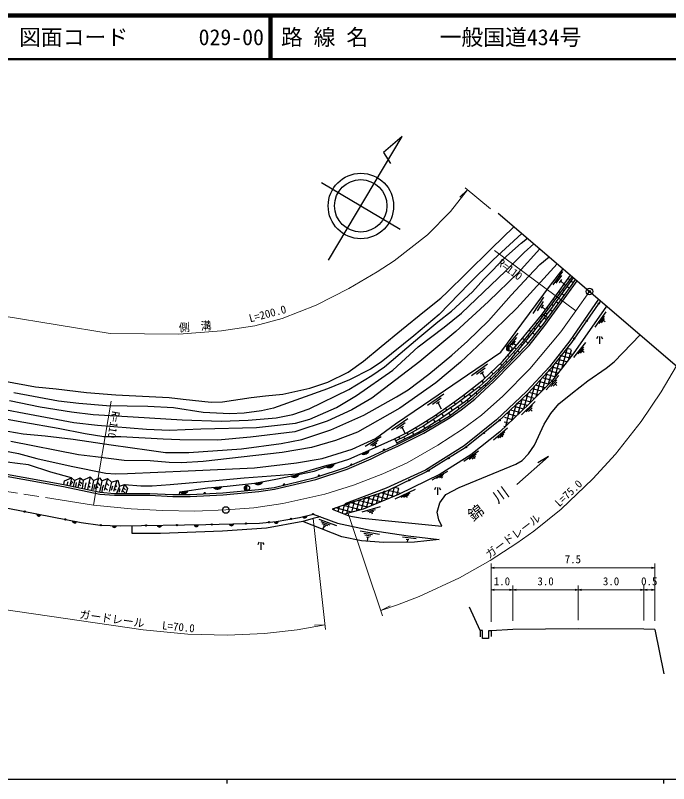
# Model space of a CAD drawing. Units: millimetres at full size, sheet at 1:1000, with parts at other scales. Extents: x 40000 to 680000, y 20000 to 380000.
# Drawn here: x 119535 to 269213, y 204000 to 380000 of the extents above; entities that cross this region are included whole.
import ezdxf
from ezdxf.enums import TextEntityAlignment as Align

# ---------------------------------------------------------------- set-up
doc = ezdxf.new("R2010")
doc.units = ezdxf.units.MM
doc.header["$LTSCALE"] = 1000
doc.header["$PDMODE"] = 32
doc.header["$PDSIZE"] = 500
doc.linetypes.add('CHAIN', pattern=[18.5, 12, -1.5, 3.5, -1.5])
for name, color, linetype, lineweight in [('M-BGD', 7, 'Continuous', 25), ('M-BMK', 2, 'CHAIN', 13), ('M-BMK-OTRS', 5, 'Continuous', 25), ('M-BMK-SRVR', 3, 'Continuous', 25), ('M-STR-HTXT', 7, 'Continuous', 13), ('M-TTL', 2, 'Continuous', 140), ('M-TTL-BAND', 7, 'Continuous', 25), ('M-TTL-LINE', 7, 'Continuous', 50)]:
    doc.layers.add(name, color=color, linetype=linetype, lineweight=lineweight)
for name, color, linetype in [('M-BMK-HTXT', 7, 'Continuous'), ('M-OTRS', 6, 'Continuous'), ('M-TTL-TXT', 7, 'Continuous')]:
    doc.layers.add(name, color=color, linetype=linetype)
doc.styles.add('ＭＳ ゴシック', font='')
doc.styles.get('ＭＳ ゴシック').set_extended_font_data('MS Gothic')

# ---------------------------------------------------------------- blocks, each defined once
blk = doc.blocks.new('open_arrow')
at = {"color": 0, "linetype": 'Continuous', "lineweight": -2}
blk.add_lwpolyline([(7.5, 1.25), (0, 0), (7.5, -1.25)], dxfattribs=at)
blk = doc.blocks.new('B11')
at = {"layer": 'M-BGD'}
blk.add_hatch(color=256, dxfattribs=at).paths.add_polyline_path([(991, 0), (0, 0, 0.82183)])
blk.add_arc((495, 98), 505, 191.1709, 348.8291, dxfattribs=at)
blk = doc.blocks.new('D12')
at = {"layer": 'M-BGD'}
blk.add_hatch(color=256, dxfattribs=at).paths.add_polyline_path([(0, 0), (402, 0, 0.4608), (201, 235, 0.4608)])
blk.add_arc((201, 32), 203, 351.03831, 188.96169, dxfattribs=at)

msp = doc.modelspace()

# ---------------------------------------------------------------- hatches: boundary and pattern name
at = {"layer": 'M-BGD'}
for points in [[(232706, 304269, 0.41421), (232106, 303669, 0.41421), (232706, 303069)], [(200588, 280361), (198828, 279597, 0.51219)], [(192575, 277233), (190768, 276587, 0.51219)], [(184554, 274872), (182677, 274475, 0.51219)], [(176242, 273181), (174356, 272824, 0.51219)], [(159136, 271118), (157237, 270840, 0.51219)], [(166878, 272032), (164966, 271877, 0.51219)], [(172603, 272353, 0.41421), (172003, 271753, 0.41421), (172603, 271153)]]:
    msp.add_hatch(color=256, dxfattribs=at).paths.add_polyline_path(points)

# ---------------------------------------------------------------- linework, layer by layer
for p, q in [((242773, 318298), (244948, 321300)), ((243433, 318621), (244718, 320394)), ((244233, 318737), (244772, 319481)), ((245295, 318423), (244502, 319109)), ((246558, 319405), (246194, 319668)), ((247362, 318729), (246831, 319102)), ((245284, 316902), (244900, 317190)), ((245584, 318104), (245242, 318351)), ((246459, 317475), (245942, 317838)), ((238209, 311702), (240597, 315468)), ((244085, 316750), (244397, 316517)), ((244809, 316227), (245304, 315871)), ((239185, 312342), (240528, 314460)), ((240086, 312954), (240540, 313669)), ((242386, 313829), (242826, 313502)), ((242764, 314967), (243067, 314740)), ((243501, 314411), (243997, 314054)), ((240994, 312576), (240242, 313200)), ((240301, 311642), (241591, 310713)), ((240940, 311897), (241371, 311571)), ((241385, 313104), (241679, 312884)), ((242115, 312552), (242642, 312173)), ((252347, 308550), (254915, 312086)), ((239615, 310126), (240034, 309808)), ((239976, 311211), (240265, 310995)), ((240718, 310710), (241292, 310297)), ((253325, 309422), (254525, 311075)), ((253842, 309578), (254549, 310552)), ((254655, 309789), (254222, 310103)), ((238672, 308010), (238234, 308356)), ((238674, 309612), (239012, 309343)), ((239430, 309011), (239996, 308562)), ((232049, 303971), (234763, 307208)), ((237316, 306349), (236905, 306672)), ((237291, 307912), (237655, 307623)), ((238093, 307275), (238633, 306846)), ((252965, 306435), (252675, 305869)), ((253367, 306435), (253367, 304731)), ((253783, 306397), (254091, 305913)), ((232840, 304317), (234434, 306218)), ((233351, 304455), (234118, 305370)), ((234278, 304287), (233651, 304813)), ((235652, 304364), (235296, 304678)), ((236099, 305650), (235709, 305967)), ((237061, 304867), (236474, 305344)), ((247471, 301650), (250216, 305051)), ((232706, 303069), (232706, 304269)), ((234043, 302445), (233670, 302836)), ((233927, 303890), (234288, 303537)), ((234657, 303178), (235063, 302782)), ((244789, 299234), (246021, 303832)), ((247224, 302315), (245237, 302847)), ((246893, 303439), (245916, 303701)), ((246355, 301216), (246936, 303385)), ((248492, 302471), (249775, 304061)), ((249016, 302601), (249772, 303538)), ((249839, 302770), (249423, 303105)), ((232377, 302140), (232741, 301784)), ((233140, 301395), (233432, 301110)), ((243222, 297253), (244460, 301872)), ((245873, 300606), (243878, 301141)), ((246548, 301461), (244557, 301994)), ((224015, 297525), (227748, 300147)), ((225157, 297813), (227160, 299220)), ((230602, 300223), (231010, 299824)), ((231309, 299533), (231609, 299241)), ((232244, 300484), (231878, 300807)), ((241720, 295509), (242899, 299911)), ((244522, 298898), (242520, 299434)), ((245198, 299752), (243199, 300287)), ((226072, 297906), (226791, 298411)), ((226431, 298159), (227103, 296870)), ((229009, 297867), (228594, 298299)), ((229586, 297166), (229278, 297469)), ((230402, 298612), (230137, 298902)), ((240300, 294073), (241400, 298180)), ((243172, 297189), (241019, 297766)), ((241190, 294182), (244061, 297477)), ((243847, 298043), (241784, 298596)), ((226806, 295847), (226454, 296303)), ((228517, 296696), (228158, 297087)), ((238880, 292637), (239939, 296592)), ((241718, 295508), (239491, 296105)), ((242496, 296335), (240255, 296935)), ((242241, 294965), (243583, 296505)), ((242770, 295074), (243560, 295982)), ((224637, 294054), (224228, 294582)), ((226157, 294557), (225806, 294930)), ((227391, 295091), (227150, 295402)), ((237459, 291200), (238479, 295005)), ((240100, 293871), (237963, 294444)), ((240909, 294689), (238727, 295274)), ((243598, 295212), (243195, 295563)), ((213940, 290665), (217673, 293287)), ((215082, 290953), (217085, 292360)), ((222617, 292543), (222233, 293040)), ((223974, 292700), (223557, 293246)), ((225345, 293221), (225027, 293595)), ((236064, 289856), (237020, 293424)), ((238482, 292234), (236362, 292802)), ((239291, 293053), (237198, 293613)), ((215997, 291046), (216715, 291551)), ((216356, 291299), (217097, 289877)), ((220013, 291372), (220397, 290881)), ((222027, 291145), (221569, 291758)), ((223379, 291574), (223074, 291934)), ((233280, 287192), (234246, 290801)), ((236844, 290602), (234657, 291188)), ((234672, 288524), (235633, 292112)), ((235472, 288498), (238606, 291544)), ((237672, 291416), (235509, 291995)), ((236584, 289191), (238049, 290615)), ((217677, 288123), (217246, 288765)), ((218029, 289993), (218371, 289521)), ((218813, 288912), (219175, 288413)), ((219711, 289536), (219302, 290146)), ((220837, 290318), (221187, 289871)), ((231887, 285860), (232860, 289489)), ((234308, 288176), (232098, 288768)), ((235153, 288985), (232951, 289575)), ((235999, 289794), (233804, 290382)), ((237120, 289257), (237983, 290096)), ((237957, 289325), (237585, 289708)), ((205702, 285020), (209435, 287642)), ((214110, 286659), (213797, 287148)), ((215744, 286863), (215330, 287478)), ((216218, 288075), (215910, 288519)), ((216929, 287053), (216668, 287428)), ((233463, 287367), (231666, 287849)), ((206844, 285308), (208847, 286715)), ((207759, 285402), (208477, 285906)), ((208118, 285654), (208859, 284233)), ((211546, 285108), (211266, 285593)), ((213417, 285441), (213069, 285959)), ((214287, 285497), (214076, 285843)), ((214666, 285720), (214451, 286072)), ((229114, 282757), (232317, 285539)), ((231772, 285750), (231447, 285837)), ((232617, 286558), (231557, 286843)), ((199672, 281282), (203337, 283498)), ((207664, 282994), (207412, 283478)), ((208790, 282978), (208567, 283435)), ((209498, 283954), (209247, 284435)), ((210017, 283222), (209870, 283516)), ((210864, 284011), (210559, 284552)), ((212061, 284257), (211921, 284538)), ((230051, 283156), (231662, 284555)), ((230541, 283234), (231452, 284025)), ((231217, 283414), (230997, 283630)), ((200878, 281507), (202678, 282663)), ((201328, 281379), (202388, 282037)), ((202244, 281094), (201862, 281710)), ((206428, 282965), (207118, 281754)), ((222308, 277836), (225681, 280228)), ((223497, 278366), (225151, 279538)), ((224186, 278426), (224985, 278992)), ((224848, 278492), (224657, 278760)), ((215022, 273611), (218648, 275611)), ((216010, 273944), (217735, 274914)), ((216699, 274118), (217453, 274566)), ((131522, 273155), (131357, 272373)), ((132400, 274038), (132020, 272233)), ((132163, 272914), (132437, 272569)), ((132260, 273372), (132671, 272959)), ((133050, 273402), (132770, 272075)), ((133492, 272982), (133278, 271968)), ((134352, 274093), (133878, 271842)), ((134191, 273326), (134766, 272764)), ((135062, 273535), (134804, 271646)), ((135665, 272919), (135371, 271527)), ((136661, 274272), (136052, 271383)), ((136413, 273092), (136775, 272741)), ((137431, 273414), (136963, 271191)), ((138573, 273941), (137826, 271383)), ((138313, 273052), (138879, 272304)), ((139375, 273335), (138786, 270807)), ((140635, 273937), (139867, 271138)), ((140346, 272883), (140967, 272297)), ((141528, 273079), (141006, 270949)), ((142782, 273444), (141989, 270903)), ((217076, 274342), (217304, 273957)), ((134056, 272689), (134523, 272241)), ((136252, 272329), (136666, 271882)), ((137745, 272623), (137432, 271382)), ((138060, 272187), (138420, 271757)), ((140060, 271842), (140670, 271243)), ((141802, 272133), (141494, 271134)), ((142637, 271210), (142216, 271630)), ((142802, 271957), (142464, 272425)), ((143372, 272165), (142713, 270503)), ((143476, 271539), (143214, 270693)), ((144577, 272555), (143884, 270662)), ((144646, 270639), (144065, 271157)), ((144762, 271278), (144297, 271789)), ((172603, 271153), (172603, 272353)), ((204622, 269107), (205212, 271308)), ((207788, 270435), (204969, 271191)), ((205784, 269580), (206401, 271881)), ((207359, 271586), (206350, 271856)), ((206519, 269251), (211251, 271428)), ((206947, 270054), (207358, 271588)), ((215825, 271857), (215536, 271292)), ((216228, 271857), (216228, 270154)), ((216644, 271820), (216952, 271336)), ((198827, 266797), (199511, 269351)), ((203247, 268546), (199839, 269460)), ((199973, 267212), (200648, 269728)), ((201136, 267685), (201784, 270104)), ((204780, 269171), (201566, 270032)), ((202298, 268159), (202920, 270481)), ((206312, 269796), (203293, 270605)), ((203460, 268633), (204056, 270857)), ((207946, 269653), (209965, 270581)), ((208553, 269659), (209789, 270228)), ((209401, 269514), (209171, 269943)), ((194458, 265945), (194967, 267845)), ((198506, 266711), (194657, 267742)), ((195048, 268135), (195126, 267898)), ((195480, 265898), (196103, 268221)), ((200183, 267297), (196384, 268315)), ((196596, 266198), (197239, 268598)), ((197711, 266497), (198375, 268974)), ((201715, 267922), (198112, 268887)), ((192593, 266715), (192694, 267091)), ((196577, 266193), (192930, 267170)), ((193526, 266330), (193830, 267468)), ((199006, 266287), (203214, 267469)), ((200316, 266309), (202037, 266792)), ((200638, 266086), (201701, 266385)), ((201170, 266235), (201297, 265781)), ((189096, 264551), (193091, 263108)), ((189542, 264058), (191612, 263310)), ((189750, 263619), (191043, 263152)), ((190332, 263051), (189881, 262285)), ((190085, 263140), (190579, 262962)), ((198514, 261928), (202977, 261174)), ((199350, 261394), (201334, 261059)), ((199633, 261006), (200975, 260779)), ((199960, 260559), (200561, 260457)), ((200260, 260508), (200149, 259691)), ((208218, 260557), (211344, 260186)), ((175345, 259297), (175056, 258731)), ((175748, 259297), (175748, 257593)), ((176163, 259259), (176471, 258775)), ((209101, 259979), (209688, 259927)), ((209395, 259953), (209300, 259330)), ((226015, 239048), (223597, 244404)), ((228519, 239031), (228519, 237680)), ((266021, 239274), (268087, 229134))]:
    msp.add_line(p, q, dxfattribs=at)
for points in [[(112056, 297108), (124152, 294936), (128911, 294472), (135859, 293634), (142531, 293053), (154793, 292472), (158004, 292059), (164434, 291387), (167014, 291452), (173585, 292470), (176874, 292818), (180789, 293246), (186992, 294573), (191113, 295985), (195794, 298226), (199288, 300748), (203324, 304172), (207991, 307968), (213251, 312262), (216986, 315177), (218563, 316665), (222724, 320789), (228600, 326611), (233776, 331569)], [(235612, 329996), (228989, 324011), (223536, 318587), (216618, 311494), (210815, 306554), (203383, 300574), (200904, 298980), (196071, 296469), (191044, 294436), (178674, 290043), (175900, 289407), (171980, 288872), (168672, 288728), (162594, 289017), (155778, 290054), (149906, 290434), (140448, 290586), (134093, 291071), (129391, 291587), (119182, 293509)], [(72796, 296617), (74511, 296497), (83847, 295132), (102515, 292397), (114958, 290109), (132966, 286740), (138380, 286119), (149609, 285184), (154841, 284988), (162018, 285259), (174799, 285596), (183696, 286575), (186997, 287504), (193131, 290177), (197717, 292930), (206005, 298749), (211806, 304031), (217806, 308564), (221763, 311801), (231847, 321429), (236127, 325698), (238295, 327699)], [(118173, 291799), (125214, 290311), (132371, 289171), (137382, 288596), (146528, 288056), (157745, 287377), (166698, 287039), (172893, 287293), (179325, 287766), (183124, 288549), (186882, 289868), (195912, 294258), (201233, 297462), (204094, 299508), (209244, 303847), (212183, 306323), (216357, 309771), (219426, 312234), (224285, 316680), (226897, 319568), (232028, 324834), (235400, 327851), (236855, 328932)], [(239691, 326503), (234709, 321003), (227965, 314466), (220437, 307597), (212197, 300722), (201243, 292338), (196599, 289636), (190962, 287053), (183592, 284567), (173396, 283361), (165892, 282687), (157215, 282783), (153424, 282881), (143727, 283451), (139797, 283451), (135491, 284108), (129310, 285394), (121513, 286714), (108254, 289103), (94812, 291738), (76757, 294866), (72612, 295716)], [(117844, 284714), (121318, 284115), (126363, 283684), (132750, 282917), (141470, 281588), (150192, 280405), (153933, 279831), (159312, 279831), (171315, 280727), (180434, 281889), (185149, 282865), (191795, 285038), (199386, 288409), (206863, 292610), (209555, 294220), (214278, 297805), (219538, 302168), (223095, 305365), (227935, 310021), (233157, 315871), (237197, 320290), (239733, 322894), (241822, 324679)], [(243700, 323071), (234436, 312891), (226741, 305435), (221559, 300526), (215881, 295839), (207589, 290030), (197891, 284505), (192885, 282644), (187375, 281019), (180694, 279858), (162548, 277834), (157625, 277527), (154788, 277551), (150413, 277922), (144447, 278055), (137929, 278833), (134024, 279336), (118476, 282365)], [(111456, 281335), (120224, 279597), (124426, 278520), (132312, 276691), (140256, 275162), (142442, 274985), (145247, 275011), (159131, 275646), (174302, 276340), (183944, 277461), (189815, 278493), (196709, 280623), (202048, 283099), (206668, 286418), (213076, 290784), (223103, 297617), (230750, 302875), (242115, 318207), (245063, 321904)], [(144577, 272555), (148306, 272255), (150872, 272255), (154997, 272501), (164608, 273379), (171935, 274061), (180198, 274697), (183948, 274986), (185759, 275406), (190954, 276933), (193510, 277568), (195978, 278360), (201143, 280602), (206428, 282965), (209302, 284464), (212265, 286168), (215584, 288293), (220223, 291518), (222217, 293028), (226746, 296528), (231111, 300710), (235066, 305176), (240049, 311301), (244130, 316810), (246759, 320451)], [(108065, 276150), (130556, 272082), (138901, 270323), (142255, 270053), (150330, 270053), (155634, 269766), (159563, 269777), (167130, 270140), (175326, 270905), (178890, 271429), (188343, 273682), (195593, 276050), (201036, 278442), (204294, 279989), (207312, 281348), (213132, 284295), (219154, 287842), (221641, 289644), (224800, 292114), (229267, 296196), (237244, 304374), (240862, 308930), (247463, 318100), (248242, 319182)], [(108145, 276593), (130643, 272524), (138966, 270769), (142273, 270503), (150342, 270503), (155645, 270216), (159551, 270227), (167098, 270589), (175272, 271352), (178804, 271871), (188221, 274116), (195432, 276471), (200849, 278852), (204105, 280397), (207118, 281754), (212916, 284690), (218908, 288219), (221370, 290004), (224509, 292458), (228954, 296519), (236906, 304672), (240503, 309202), (247098, 318362), (247899, 319475)], [(247114, 320148), (239333, 309749), (235640, 305068), (230444, 299184), (225806, 294930), (220398, 290882), (213134, 286003), (208644, 283472), (206684, 282515)], [(206944, 282059), (212024, 284589), (216744, 287474), (222679, 291598), (227727, 295892), (233292, 301549), (238320, 307547), (242422, 312957), (244074, 315181), (247396, 319906)], [(253611, 314584), (246978, 305035), (242298, 299156), (237053, 293455), (230152, 286928), (222606, 280934), (213701, 275400), (204766, 271093), (195004, 267857), (192132, 266905), (195962, 265325), (199002, 264798), (206518, 264063), (217224, 262989), (216529, 264399), (216210, 266218), (216803, 268311), (218195, 270248), (221183, 271821), (234197, 277187), (235651, 278030), (237109, 279553), (238452, 281508), (240688, 286383), (242206, 288777), (244091, 290979), (247177, 293548), (250731, 296301), (254894, 299151), (256704, 300594), (262655, 306840)], [(255004, 313391), (247330, 302449), (242339, 296135), (237292, 291031), (230567, 284597), (223921, 279354), (216864, 274908), (207335, 270213), (199208, 266900), (194931, 265750)], [(253174, 314959), (246539, 305437), (241947, 299478), (236682, 293809), (229802, 287313), (222345, 281392), (213470, 275849), (204513, 271655), (195048, 268135)], [(132400, 274038), (127627, 275335), (122567, 277018), (120018, 277302), (117674, 277619), (112726, 278840), (108942, 279963), (105533, 280454), (97502, 280655)], [(234451, 272509), (241681, 278925), (239255, 277501)], [(157120, 270220), (157237, 270840), (163540, 271762), (168034, 272125), (174356, 272824), (179249, 273750), (188025, 275606), (193510, 277568)], [(68420, 275272), (91498, 271523), (109963, 268374), (117812, 267082), (134574, 263835), (138940, 263212), (143531, 263062), (163138, 263336), (175501, 263662), (179318, 264036), (184607, 264958), (187751, 265731), (193339, 263693), (200859, 262069), (209560, 260796), (216630, 259916), (211010, 259348), (203901, 259270), (198840, 259624), (194336, 260544), (185426, 264025)], [(130643, 272524), (130797, 273374), (132400, 274038), (133092, 273425), (134352, 274093), (135089, 273547), (136661, 274272), (137431, 273414), (138806, 274049), (139375, 273335), (140635, 273937), (141528, 273079), (142982, 273502), (143372, 272165), (144577, 272555), (145235, 271585), (144811, 270503)], [(139703, 272363), (139439, 271595), (139370, 270737)], [(189396, 265131), (187780, 264758), (185426, 264025), (177088, 262545), (166972, 261801), (152764, 261331), (146321, 261272), (146296, 263101)], [(266021, 239274), (263521, 239382), (248521, 239467), (233521, 239275), (228521, 239031)], [(228521, 239031), (227916, 239031), (227916, 237221), (226583, 237221), (226583, 239048), (226015, 239048), (226015, 237616)]]:
    msp.add_lwpolyline(points, dxfattribs=at)
for centre, radius in [((253218, 314018), 150), ((250463, 310052), 150), ((247628, 305971), 150), ((232706, 303669), 600), ((244557, 301994), 150), ((241920, 298744), 150), ((234505, 291045), 150), ((230494, 287251), 150), ((226875, 284324), 150), ((222824, 281106), 150), ((218796, 278566), 150), ((214208, 275715), 150), ((209796, 273517), 150), ((172603, 271753), 600), ((199644, 269395), 150), ((204056, 270857), 150), ((195427, 267997), 150), ((121691, 266330), 150), ((187751, 265731), 150), ((131009, 264526), 150), ((177674, 263875), 150), ((182708, 264627), 150), ((139086, 263207), 150), ((149446, 263145), 150), ((156575, 263245), 150), ((164554, 263374), 150), ((172391, 263580), 150)]:
    msp.add_circle(centre, radius, dxfattribs=at)
for centre, start, end in [((199433, 280613), 239.22, 347.70515), ((191439, 277561), 235.43334, 343.91849), ((183473, 275350), 227.70192, 336.18707), ((175170, 273681), 226.47455, 334.9597), ((158086, 271662), 224.07777, 332.56292), ((165866, 272643), 220.38141, 328.86657)]:
    msp.add_arc(centre, 1182, start, end, dxfattribs=at)
at = {"layer": 'M-BMK'}
msp.add_lwpolyline([(69094, 278561), (71595, 278167), (137432, 267782), (146054, 266934), (153278, 266545), (160619, 266430), (167738, 266688), (174203, 267179), (180823, 268185), (190467, 270330), (196984, 272364), (203757, 275009), (209289, 277512), (216339, 281512), (222005, 285236), (226326, 288388), (231231, 292784), (237394, 299033), (244510, 307502), (247965, 312290), (251090, 316743)], dxfattribs=at)
at = {"layer": 'M-BMK-OTRS'}
msp.add_line((230170, 334656), (271665, 299126), dxfattribs=at)
at = {"layer": 'M-BMK-SRVR'}
for p, q in [((191246, 323909), (208159, 352280)), ((208159, 352280), (203857, 348591)), ((203857, 348591), (205472, 346061)), ((189652, 341741), (207690, 330987))]:
    msp.add_line(p, q, dxfattribs=at)
for centre, radius in [((198707, 336342), 7500), ((198671, 336364), 6000), ((251090, 316743), 750), ((167738, 266688), 750)]:
    msp.add_circle(centre, radius, dxfattribs=at)
at = {"layer": 'M-OTRS'}
msp.add_point((251090, 316743), dxfattribs=at)
at = {"layer": 'M-STR-HTXT'}
for p, q in [((223117, 340063), (221354, 338354)), ((222564, 340522), (228369, 335696)), ((229303, 326154), (247965, 312290)), ((141511, 291599), (137432, 267782)), ((203672, 242406), (195691, 266130)), ((187780, 264758), (190620, 239278)), ((228521, 241031), (228521, 254435)), ((266021, 241274), (266021, 254435)), ((266021, 253435), (228521, 253435)), ((228521, 248393), (233521, 248393)), ((233521, 241275), (233521, 249393)), ((233521, 248393), (248521, 248393)), ((248521, 241467), (248521, 249393)), ((248521, 248393), (263521, 248393)), ((263521, 241382), (263521, 249393)), ((263521, 248393), (266021, 248393)), ((203239, 243691), (205446, 244766)), ((190495, 240400), (188042, 240309))]:
    msp.add_line(p, q, dxfattribs=at)
for points in [[(77243, 317673), (85993, 316209), (100420, 313862), (116990, 311124), (141259, 307123), (156988, 306941), (166780, 307711), (174439, 308883), (180702, 310534), (188460, 313623), (195976, 317457), (202416, 321246), (206300, 323752), (213940, 329759), (219249, 335092), (223117, 340063)], [(203239, 243691), (207127, 244952), (212065, 246860), (221277, 251154), (228342, 255080), (234468, 259057), (238340, 261868), (244566, 266892), (251883, 273854), (257035, 279467), (262932, 286926), (267519, 293724), (271012, 299684)], [(190495, 240400), (184126, 239263), (176623, 238391), (168153, 237997), (159085, 238230), (148799, 239233), (112585, 244489)]]:
    msp.add_lwpolyline(points, dxfattribs=at)
at = {"layer": 'M-TTL'}
msp.add_line((680000, 380000), (40000, 380000), dxfattribs=at)
at = {"layer": 'M-TTL-BAND'}
for p, q in [((40000, 205000), (579000, 205000)), ((168000, 205000), (168000, 204000)), ((268000, 205000), (268000, 204000))]:
    msp.add_line(p, q, dxfattribs=at)
at = {"layer": 'M-TTL-LINE'}
for p, q in [((177750, 380000), (177750, 370000)), ((178250, 380000), (178250, 370000)), ((40000, 370000), (680000, 370000))]:
    msp.add_line(p, q, dxfattribs=at)

# ---------------------------------------------------------------- block references
for name, p, rotation in [('D12', (203833, 280268), 25.39615), ('D12', (196373, 276884), 23.72752), ('D12', (188912, 274342), 18.08415), ('D12', (180900, 272371), 13.41012), ('D12', (162737, 270380), 2.74994), ('B11', (124402, 265805), 349.03761), ('B11', (132609, 264216), 349.03761), ('B11', (178795, 263985), 7.58064), ('B11', (185374, 265146), 13.80716), ('B11', (141737, 263121), 358.1344), ('B11', (152061, 263182), 0.80019), ('B11', (160497, 263299), 0.80019), ('B11', (168555, 263479), 1.50995)]:
    msp.add_blockref(name, p, dxfattribs=dict(rotation=rotation))
at = {"layer": 'M-STR-HTXT', "xscale": 100, "yscale": 100}
for p in [(228521, 253435), (228521, 248393), (233521, 248393), (248521, 248393), (263521, 248393)]:
    msp.add_blockref('open_arrow', p, dxfattribs=at)
at = {"layer": 'M-STR-HTXT', "xscale": 100, "yscale": 100, "rotation": 180}
for p in [(266021, 253435), (233521, 248393), (248521, 248393), (263521, 248393), (266021, 248393)]:
    msp.add_blockref('open_arrow', p, dxfattribs=at)

# ---------------------------------------------------------------- texts
at = {"layer": 'M-BMK-HTXT', "style": 'ＭＳ ゴシック'}
msp.add_text('錦\u3000川', height=2566, rotation=35.976, dxfattribs=at).set_placement((224849, 263378), align=Align.BOTTOM_LEFT)
at = {"layer": 'M-STR-HTXT', "style": 'ＭＳ ゴシック'}
for s, rotation, p in [('R=110', 323.39, (229504, 322461)), ('L=200.0', 14.769, (173466, 309124)), ('側\u3000溝', 4.5, (157106, 306950)), ('R=110', 260.282, (141158, 289540)), ('L=75.0', 43.574, (244564, 266891)), ('ガードレール', 36.894, (228433, 255035)), ('ガードレール', 351.742, (134053, 241374)), ('L=70.0', 354.431, (153042, 238820))]:
    msp.add_text(s, height=1833, rotation=rotation, dxfattribs=at).set_placement(p, align=Align.BOTTOM_LEFT)
for s, p in [('7.5', (247271, 253935)), ('1.0', (231021, 248893)), ('3.0', (241021, 248893)), ('3.0', (256021, 248893)), ('0.5', (264771, 248893))]:
    msp.add_text(s, height=1833, dxfattribs=at).set_placement(p, align=Align.BOTTOM_CENTER)
at = {"layer": 'M-TTL-TXT', "style": 'ＭＳ ゴシック'}
for s, p in [('図面コード', (120380, 375000)), ('029-00', (161521, 375000)), ('路 線 名', (180380, 375000)), ('一般国道434号', (216734, 375000))]:
    msp.add_text(s, height=3666, dxfattribs=at).set_placement(p, align=Align.MIDDLE_LEFT)

doc.saveas('drawing.dxf')
